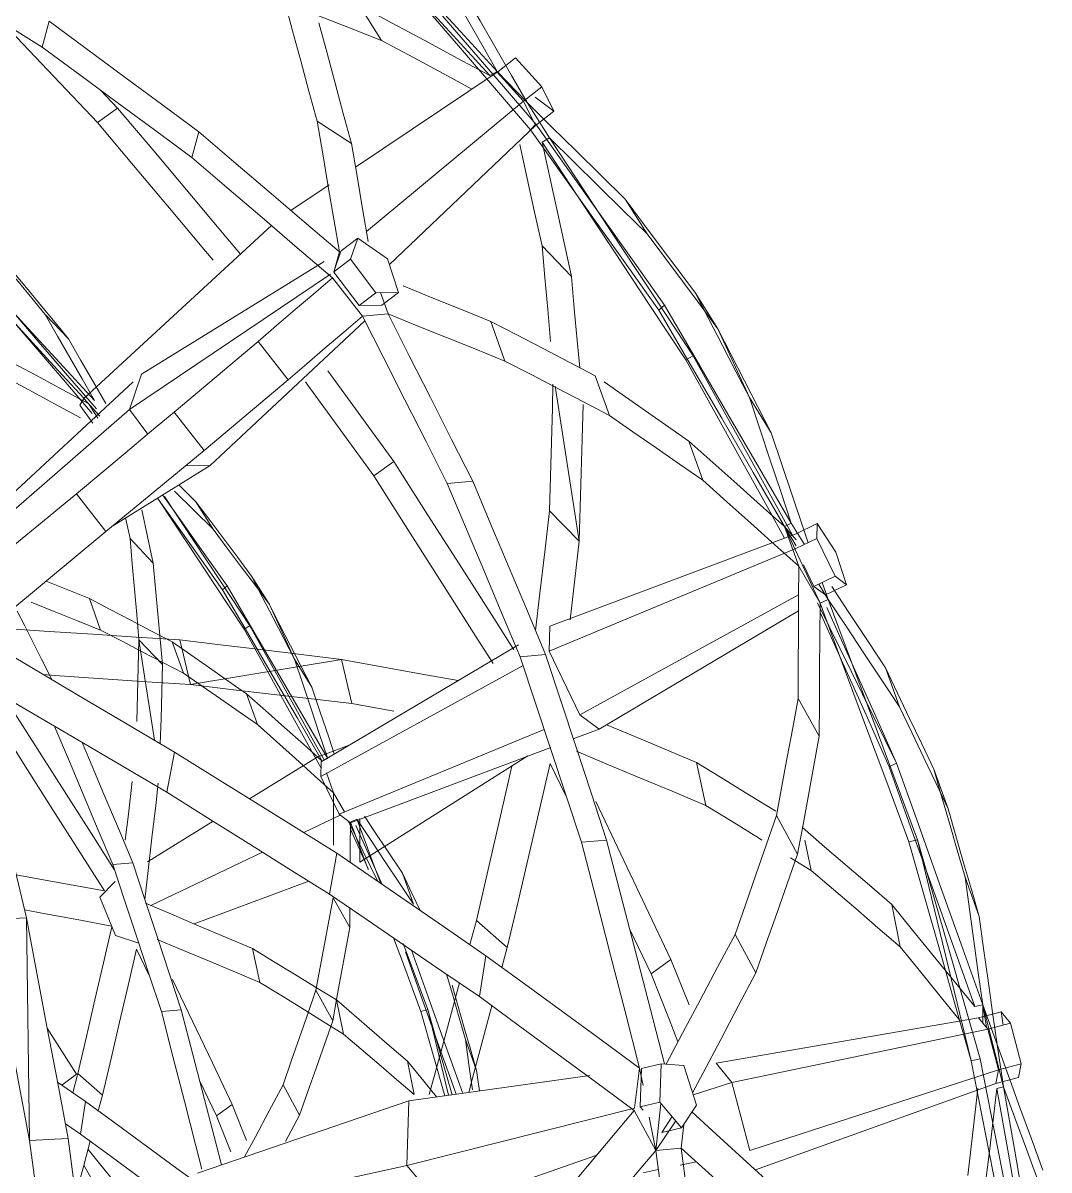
# Model space of a CAD drawing. Header units: inches. Extents: x -1427 to 2274, y -2183 to 260.
# Drawn here: x 799.067 to 802.468, y -429.241 to -425.439 of the extents above; entities that cross this region are included whole.
import ezdxf

# ---------------------------------------------------------------- set-up
doc = ezdxf.new("R2010")
doc.units = ezdxf.units.IN
doc.header["$MEASUREMENT"] = 0
doc.layers.add('G-IMPT', color=8, linetype='Continuous', lineweight=9)

# ---------------------------------------------------------------- blocks, each defined once
blk = doc.blocks.new('Family - ___-2596914-_A1004 - Light Fixture Schedule')
at = {"layer": 'G-IMPT'}
for p, q in [((-8.2978, -425.3808), (-8.225, -425.4962)), ((-9.3489, -425.5189), (-9.3258, -425.4331)), ((-7.7804, -425.5539), (-7.8397, -425.6008)), ((-7.6934, -425.65), (-7.7804, -425.5539)), ((-7.8413, -425.602), (-8.311, -425.9165)), ((-7.8654, -425.613), (-7.841, -425.5992)), ((-7.7543, -425.6981), (-7.8413, -425.602)), ((-7.841, -425.5992), (-7.7424, -425.7027)), ((-9.1547, -425.6622), (-9.0992, -425.7206)), ((-7.7543, -425.6981), (-7.6934, -425.65)), ((-7.6533, -425.7305), (-7.7155, -425.6842)), ((-7.6533, -425.7305), (-7.6934, -425.65)), ((-9.0992, -425.7206), (-9.1658, -425.7681)), ((-8.2746, -426.1294), (-7.7543, -425.6981)), ((-7.7543, -425.6981), (-7.7142, -425.7786)), ((-7.7424, -425.7027), (-7.6683, -425.8199)), ((-7.7104, -425.7757), (-7.6533, -425.7305)), ((-8.4381, -425.7645), (-8.3243, -425.8383)), ((-8.1984, -426.2395), (-7.7142, -425.7786)), ((-7.731, -425.7926), (-7.7136, -425.7736)), ((-8.8535, -425.8846), (-8.8305, -425.799)), ((-7.6683, -425.8199), (-7.6929, -425.8336)), ((-8.3979, -425.9747), (-8.5252, -426.0599)), ((-7.4177, -426.0223), (-7.3447, -426.1377)), ((-9.211, -426.6838), (-8.5898, -426.1102)), ((-8.3031, -426.152), (-8.3586, -426.1944)), ((-8.3271, -426.2217), (-8.3031, -426.152)), ((-8.2049, -426.22), (-8.3031, -426.152)), ((-7.5956, -426.2788), (-7.6926, -426.177)), ((-8.3826, -426.264), (-8.359, -426.1954)), ((-8.3823, -426.264), (-8.3644, -426.1973)), ((-8.4148, -426.2291), (-9.0199, -426.6027)), ((-8.3826, -426.264), (-8.3271, -426.2217)), ((-8.2437, -426.3327), (-8.3271, -426.2217)), ((-8.1682, -426.3316), (-8.2049, -426.22)), ((-9.0603, -426.72), (-8.3935, -426.2713)), ((-8.3875, -426.2832), (-8.2877, -426.4105)), ((-8.3824, -426.2643), (-8.2992, -426.375)), ((-8.2992, -426.375), (-8.2437, -426.3327)), ((-8.2437, -426.3327), (-8.1682, -426.3316)), ((-8.2031, -426.4032), (-8.2285, -426.3324)), ((-8.2237, -426.374), (-8.1682, -426.3316)), ((-7.1846, -426.3343), (-7.1106, -426.4519)), ((-9.3389, -426.4051), (-9.262, -426.4859)), ((-8.2992, -426.375), (-8.2237, -426.374)), ((-8.2877, -426.4105), (-8.2031, -426.4032)), ((-7.2868, -426.374), (-7.3058, -426.3904)), ((-8.2797, -426.4263), (-8.7927, -426.9051)), ((-7.8157, -426.5591), (-7.8628, -426.4276)), ((-7.0058, -426.6805), (-7.1106, -426.4519)), ((-8.6338, -426.4941), (-8.5343, -426.6211)), ((-7.1919, -426.5415), (-7.216, -426.5551)), ((-9.6078, -427.1472), (-9.0478, -426.6285)), ((-9.0199, -426.6027), (-9.0603, -426.72)), ((-7.5163, -426.6083), (-7.469, -426.7399)), ((-7.6489, -426.6429), (-7.5699, -427.1563)), ((-9.2246, -426.7049), (-9.211, -426.6838)), ((-9.2246, -426.7049), (-9.1815, -426.7649)), ((-9.211, -426.6838), (-9.1585, -426.7418)), ((-9.1931, -426.7036), (-9.1649, -426.7483)), ((-7.0058, -426.6805), (-6.933, -426.7972)), ((-9.6318, -427.2168), (-9.0603, -426.72)), ((-8.9992, -426.8014), (-9.0603, -426.72)), ((-8.8126, -426.8557), (-8.9123, -426.7285)), ((-7.2061, -426.8251), (-7.1598, -426.9541)), ((-8.1836, -426.8925), (-8.2502, -426.94)), ((-9.1133, -427.1039), (-8.7927, -426.9051)), ((-8.8738, -426.9062), (-8.7927, -426.9051)), ((-8.8966, -426.9695), (-8.8399, -427.0253)), ((-8.0068, -426.965), (-7.9224, -426.9578)), ((-9.1382, -427.1244), (-9.2359, -426.9998)), ((-8.8399, -427.0253), (-8.7821, -427.1168)), ((-9.0579, -427.1479), (-9.0732, -427.079)), ((-7.6678, -427.0556), (-7.5699, -427.1563)), ((-6.8669, -427.096), (-6.8893, -427.1073)), ((-6.8893, -427.1073), (-6.8502, -427.1515)), ((-6.8893, -427.1073), (-6.8507, -427.1718)), ((-6.8893, -427.1073), (-6.8421, -427.2391)), ((-6.7713, -427.3622), (-6.8893, -427.1073)), ((-6.8669, -427.096), (-6.823, -427.1671)), ((-6.8507, -427.1317), (-6.7807, -427.0981)), ((-6.782, -427.1474), (-6.7807, -427.0981)), ((-6.7807, -427.0981), (-6.7197, -427.1928)), ((-8.981, -427.2286), (-9.0579, -427.1479)), ((-7.6672, -427.4382), (-6.8507, -427.1317)), ((-6.8519, -427.181), (-6.782, -427.1474)), ((-6.782, -427.1474), (-6.7217, -427.2725)), ((-7.6692, -427.5212), (-6.8519, -427.181)), ((-6.6833, -427.3005), (-6.7197, -427.1928)), ((-6.8421, -427.2391), (-6.7713, -427.3622)), ((-6.8263, -427.2342), (-6.7917, -427.3061)), ((-8.6551, -427.2726), (-8.5964, -427.3658)), ((-6.7917, -427.3061), (-6.7217, -427.2725)), ((-6.7217, -427.2725), (-6.6833, -427.3005)), ((-8.7362, -427.3041), (-8.7512, -427.3171)), ((-6.7917, -427.3061), (-6.7532, -427.3341)), ((-6.7752, -427.2982), (-6.7447, -427.3491)), ((-6.7447, -427.3491), (-6.7648, -427.2932)), ((-6.6833, -427.3005), (-6.7532, -427.3341)), ((-9.1555, -427.4508), (-9.1929, -427.3466)), ((-6.8425, -427.334), (-7.5678, -427.7318)), ((-6.7713, -427.3622), (-6.7447, -427.3491)), ((-8.5134, -427.5471), (-8.5964, -427.3658)), ((-6.8427, -427.3872), (-7.5031, -427.779)), ((-6.518, -427.8921), (-6.7795, -427.3607)), ((-8.6609, -427.4369), (-8.68, -427.4477)), ((-7.6692, -427.5212), (-7.6672, -427.4382)), ((-9.0285, -427.4833), (-8.9772, -427.8162)), ((-8.9502, -427.5651), (-9.0285, -427.4833)), ((-8.9181, -427.4898), (-8.8807, -427.5942)), ((-8.8928, -427.4834), (-8.8573, -427.6318)), ((-8.4245, -427.8871), (-7.7703, -427.4993)), ((-8.5134, -427.5471), (-8.4557, -427.6397)), ((-7.7654, -427.5392), (-7.681, -427.532)), ((-7.6692, -427.5212), (-7.5678, -427.7318)), ((-8.3573, -427.5481), (-8.8573, -427.6318)), ((-8.4258, -427.9364), (-7.7557, -427.5686)), ((-8.3573, -427.5481), (-8.3228, -427.6942)), ((-6.5079, -427.7057), (-6.5547, -427.5755)), ((-8.6721, -427.6618), (-8.6355, -427.7641)), ((-8.1842, -427.7198), (-8.3228, -427.6942)), ((-6.8439, -427.6782), (-6.7744, -427.8026)), ((-7.5678, -427.7318), (-7.5031, -427.779)), ((-8.3655, -428.0615), (-7.6855, -427.7804)), ((-7.5891, -427.8114), (-7.5031, -427.779)), ((-8.3321, -427.8323), (-8.4376, -427.8723)), ((-8.3271, -428.0895), (-7.6639, -427.8396)), ((-8.9365, -427.9882), (-8.9109, -427.8555)), ((-8.662, -428.0103), (-8.4376, -427.8723)), ((-8.4245, -427.8871), (-8.4258, -427.9364)), ((-8.4032, -427.8765), (-8.421, -427.8855)), ((-8.2963, -428.22), (-7.7399, -427.8682)), ((-8.4071, -427.9241), (-8.3836, -427.99)), ((-7.614, -428.0004), (-7.6653, -427.8933)), ((-7.1806, -427.8903), (-7.1501, -428.0318)), ((-6.518, -427.8921), (-6.5421, -427.904)), ((-6.347, -428.0434), (-6.3944, -427.9114)), ((-8.3655, -428.0615), (-8.4258, -427.9364)), ((-8.3836, -427.99), (-8.3469, -428.0538)), ((-8.4824, -428.1219), (-8.3616, -428.0643)), ((-8.3271, -428.0895), (-8.3655, -428.0615)), ((-8.3274, -428.0876), (-8.3064, -428.0772)), ((-8.2963, -428.22), (-8.2965, -428.0751)), ((-6.916, -428.0651), (-6.8457, -428.1933)), ((-9.0006, -428.2186), (-8.7829, -428.0846)), ((-8.2368, -428.2838), (-8.3355, -428.0834)), ((-8.2679, -428.2449), (-8.3289, -428.1087)), ((-8.3274, -428.0876), (-8.2691, -428.2444)), ((-7.5616, -428.1542), (-7.4788, -428.1471)), ((-6.8216, -428.1471), (-6.8005, -428.2481)), ((-6.4769, -428.1533), (-6.4486, -428.146)), ((-6.2709, -428.8783), (-6.4486, -428.146)), ((-8.9897, -428.3637), (-8.6191, -428.1871)), ((-8.397, -428.3263), (-8.373, -428.19)), ((-9.1156, -428.2279), (-9.0487, -428.2222)), ((-6.8005, -428.2481), (-6.8698, -428.2053)), ((-8.1186, -428.3599), (-8.1557, -428.2567)), ((-9.1585, -428.3357), (-9.1069, -428.2839)), ((-8.8457, -428.4245), (-8.4659, -428.2831)), ((-6.2911, -428.2703), (-6.2443, -428.4005)), ((-9.1585, -428.3357), (-9.1066, -428.4633)), ((-8.3851, -428.3381), (-8.3299, -428.4367)), ((-8.3299, -428.4367), (-8.3294, -428.3725)), ((-6.5338, -428.3607), (-6.5058, -428.5004)), ((-9.5287, -428.4111), (-9.4015, -428.4049)), ((-9.3917, -429.143), (-9.4015, -428.4049)), ((-7.9322, -428.4936), (-7.9104, -428.413)), ((-7.8079, -428.5031), (-7.9104, -428.413)), ((-7.3316, -428.5903), (-7.4022, -428.4428)), ((-7.0529, -428.4598), (-6.9842, -428.5873)), ((-9.1066, -428.4633), (-9.0293, -428.4885)), ((-8.9955, -428.5936), (-9.0362, -428.5086)), ((-8.652, -428.5063), (-8.6278, -428.6185)), ((-7.9, -428.6659), (-7.8785, -428.5306)), ((-7.8079, -428.5031), (-7.8255, -428.5693)), ((-7.2657, -428.543), (-7.3316, -428.5903)), ((-7.2657, -428.543), (-7.2056, -428.6934)), ((-8.4422, -428.6449), (-8.3864, -428.7465)), ((-8.3742, -428.6766), (-8.3506, -428.79)), ((-8.954, -428.7155), (-8.8884, -428.7099)), ((-8.0941, -428.7148), (-8.0716, -428.709)), ((-8.0027, -428.9929), (-8.0716, -428.709)), ((-6.2325, -428.6925), (-6.2589, -428.6989)), ((-6.246, -428.736), (-6.1708, -428.7161)), ((-6.2325, -428.6925), (-6.2325, -428.7512)), ((-6.2325, -428.6925), (-6.2198, -428.7668)), ((-6.2325, -428.6925), (-6.1851, -428.8244)), ((-6.1632, -428.9651), (-6.2325, -428.6925)), ((-6.1401, -428.7538), (-6.1708, -428.7161)), ((-6.1708, -428.7161), (-6.1643, -428.7602)), ((-7.1157, -428.8866), (-6.246, -428.736)), ((-6.246, -428.736), (-6.2154, -428.7738)), ((-6.2154, -428.7738), (-6.1401, -428.7538)), ((-6.1401, -428.7538), (-6.1048, -428.8881)), ((-9.3323, -428.7703), (-9.2357, -428.9227)), ((-7.064, -428.9501), (-6.2154, -428.7738)), ((-6.2154, -428.7738), (-6.18, -428.908)), ((-7.9468, -428.8076), (-7.9097, -428.9108)), ((-6.1851, -428.8244), (-6.1632, -428.9651)), ((-6.2709, -428.8783), (-6.2414, -428.8718)), ((-8.1391, -428.8792), (-8.117, -428.99)), ((-7.9097, -428.9108), (-7.9002, -428.9786)), ((-7.3695, -428.9025), (-7.3866, -429.036)), ((-7.3695, -428.9025), (-7.358, -428.9609)), ((-7.3677, -429.0313), (-7.3635, -428.9037)), ((-7.2982, -428.8882), (-7.3635, -428.9037)), ((-7.3024, -429.0159), (-7.2982, -428.8882)), ((-7.2233, -428.8939), (-7.2982, -428.8882)), ((-7.1813, -429.0251), (-7.2233, -428.8939)), ((-7.064, -428.9501), (-7.1157, -428.8866)), ((-6.18, -428.908), (-7.0046, -429.1761)), ((-6.18, -428.908), (-6.1889, -428.9533)), ((-6.18, -428.908), (-6.1048, -428.8881)), ((-6.1048, -428.8881), (-6.1137, -428.9334)), ((-9.2052, -429.0139), (-9.2984, -428.9497)), ((-9.2357, -428.9227), (-9.2843, -428.9594)), ((-9.2478, -428.9846), (-9.2306, -428.9207)), ((-9.1493, -428.9921), (-9.2306, -428.9207)), ((-8.7717, -429.0612), (-8.8277, -428.9443)), ((-7.5341, -428.9275), (-8.1337, -429.0112)), ((-7.1921, -428.9913), (-7.064, -428.9501)), ((-7.064, -428.9501), (-7.0046, -429.1761)), ((-6.1889, -428.9533), (-6.9857, -429.2401)), ((-6.1137, -428.9334), (-6.1889, -428.9533)), ((-9.1493, -428.9921), (-9.1633, -429.0446)), ((-8.5507, -428.9578), (-8.4962, -429.0589)), ((-6.1632, -428.9651), (-6.1852, -428.9702)), ((-9.2223, -429.1212), (-9.2052, -429.0139)), ((-8.8341, -429.2506), (-8.1337, -429.0112)), ((-8.7194, -429.0237), (-8.7717, -429.0612)), ((-8.7194, -429.0237), (-8.6718, -429.143)), ((-8.1337, -429.0112), (-8.1408, -429.226)), ((-7.3677, -429.0313), (-7.3024, -429.0159)), ((-7.2987, -429.0202), (-7.3159, -429.1755)), ((-7.2301, -429.1004), (-7.3024, -429.0159)), ((-7.2301, -429.1004), (-7.1813, -429.0251)), ((-8.7243, -429.1807), (-8.7717, -429.0612)), ((-8.5424, -429.1463), (-8.4962, -429.0589)), ((-8.1408, -429.226), (-7.3866, -429.036)), ((-7.3875, -429.043), (-7.3159, -429.1755)), ((-7.3677, -429.0313), (-7.358, -429.0427)), ((-7.3375, -429.0656), (-7.3159, -429.1755)), ((-7.2955, -429.1158), (-7.2616, -429.0636)), ((-9.2724, -429.087), (-9.2223, -429.1212)), ((-7.3159, -429.1755), (-7.2498, -429.0774)), ((-7.2955, -429.1158), (-7.2301, -429.1004)), ((-7.2232, -429.0897), (-7.2313, -429.1682)), ((-9.3917, -429.143), (-9.2632, -429.1358)), ((-8.9075, -429.5295), (-9.1972, -429.1722)), ((-7.3159, -429.1755), (-7.2313, -429.1682)), ((-8.0192, -429.3684), (-7.5117, -429.1913)), ((-7.2352, -429.224), (-7.1821, -429.213)), ((-8.8383, -429.3782), (-8.1408, -429.226)), ((-8.0192, -429.3684), (-8.1408, -429.226)), ((-7.358, -429.2494), (-7.3075, -429.239))]:
    blk.add_line(p, q, dxfattribs=at)
at = {"layer": 'G-IMPT', "flags": 128}
for points in [[(-7.8654, -425.613), (-8.0118, -425.4539), (-8.1581, -425.2948), (-8.3045, -425.1358), (-8.4508, -424.9767)], [(-8.4267, -424.9632), (-8.2803, -425.1222), (-8.1338, -425.2812), (-7.9874, -425.4402), (-7.841, -425.5992)], [(-9.8935, -425.1787), (-9.7574, -425.2637), (-9.6212, -425.3488), (-9.485, -425.4338), (-9.3489, -425.5189)], [(-7.7136, -425.7736), (-7.8336, -425.634), (-7.9536, -425.4944), (-8.0737, -425.3549), (-8.1937, -425.2153)], [(-8.2091, -425.2363), (-8.0896, -425.3754), (-7.97, -425.5144), (-7.8505, -425.6535), (-7.731, -425.7926)], [(-7.841, -425.5992), (-7.8925, -425.5095), (-7.944, -425.4197), (-7.9955, -425.3299), (-8.0471, -425.2401)], [(-7.95, -425.342), (-7.8981, -425.4321), (-7.8462, -425.5223), (-7.7943, -425.6125), (-7.7424, -425.7027)], [(-8.5462, -425.3643), (-8.5192, -425.4643), (-8.4921, -425.5644), (-8.4651, -425.6644), (-8.4381, -425.7645)], [(-8.225, -425.4962), (-8.3304, -425.4552), (-8.4358, -425.4141)], [(-8.2978, -425.3808), (-8.1897, -425.4388), (-8.0816, -425.4969), (-7.9735, -425.555), (-7.8654, -425.613)], [(-8.8305, -425.799), (-8.9543, -425.7075), (-9.0782, -425.616), (-9.202, -425.5246), (-9.3258, -425.4331)], [(-8.3243, -425.8383), (-8.3513, -425.7383), (-8.3783, -425.6382), (-8.4053, -425.5382), (-8.4323, -425.4382)], [(-9.1658, -425.7681), (-9.3103, -425.6165), (-9.4547, -425.4648)], [(-9.3489, -425.5189), (-9.225, -425.6103), (-9.1012, -425.7018), (-8.9773, -425.7932), (-8.8535, -425.8846)], [(-7.925, -425.6581), (-8.0082, -425.6132), (-8.1166, -425.5547), (-8.225, -425.4962)], [(-9.0992, -425.7206), (-8.9796, -425.8629), (-8.8599, -426.0052), (-8.7402, -426.1475), (-8.6921, -426.2046)], [(-7.7424, -425.7027), (-7.6612, -425.7826), (-7.5801, -425.8625), (-7.4989, -425.9424), (-7.4177, -426.0223)], [(-8.7829, -426.2248), (-8.8075, -426.1954), (-8.9269, -426.053), (-9.0464, -425.9106), (-9.1658, -425.7681)], [(-8.4381, -425.7645), (-8.4196, -425.8727), (-8.4012, -425.9809), (-8.3828, -426.0891), (-8.3644, -426.1973)], [(-7.731, -425.7926), (-7.6247, -425.942), (-7.5184, -426.0915), (-7.4121, -426.241), (-7.3058, -426.3904)], [(-7.2868, -426.374), (-7.3935, -426.2239), (-7.5002, -426.0738), (-7.6069, -425.9237), (-7.7136, -425.7736)], [(-8.3644, -426.1973), (-8.4809, -426.0977), (-8.5975, -425.9982), (-8.714, -425.8986), (-8.8305, -425.799)], [(-7.6929, -425.8336), (-7.6686, -425.9449), (-7.6442, -426.0562), (-7.6199, -426.1675), (-7.5956, -426.2788)], [(-7.216, -426.5551), (-7.3352, -426.3747), (-7.4544, -426.1943), (-7.5737, -426.014), (-7.6929, -425.8336)], [(-7.6683, -425.8199), (-7.5492, -426.0003), (-7.4301, -426.1807), (-7.311, -426.3611), (-7.1919, -426.5415)], [(-7.3447, -426.1377), (-7.4256, -426.0582), (-7.5065, -425.9788), (-7.5874, -425.8993), (-7.6683, -425.8199)], [(-8.2688, -426.1631), (-8.2873, -426.0548), (-8.3058, -425.9466), (-8.3243, -425.8383)], [(-7.6926, -426.177), (-7.7173, -426.0653), (-7.742, -425.9536), (-7.7667, -425.8419)], [(-8.8535, -425.8846), (-8.737, -425.9843), (-8.6205, -426.0839), (-8.504, -426.1836), (-8.3875, -426.2832)], [(-7.4177, -426.0223), (-7.3594, -426.1003), (-7.3012, -426.1783), (-7.2429, -426.2563), (-7.1846, -426.3343)], [(-7.1106, -426.4519), (-7.1691, -426.3733), (-7.2277, -426.2948), (-7.2862, -426.2162), (-7.3447, -426.1377)], [(-7.6648, -426.4943), (-7.6741, -426.3885), (-7.6834, -426.2828), (-7.6926, -426.177)], [(-9.2105, -426.6838), (-9.3109, -426.5746), (-9.427, -426.4485), (-9.543, -426.3224), (-9.659, -426.1963)], [(-9.6399, -426.1855), (-9.5238, -426.3116), (-9.4077, -426.4377), (-9.2916, -426.5638), (-9.1755, -426.6899)], [(-9.3389, -426.4051), (-9.3839, -426.3505), (-9.429, -426.296), (-9.474, -426.2414), (-9.519, -426.1869)], [(-9.4406, -426.2689), (-9.3959, -426.3231), (-9.3513, -426.3774), (-9.3066, -426.4316), (-9.262, -426.4859)], [(-8.3875, -426.2832), (-8.4491, -426.336), (-8.5107, -426.3887), (-8.5723, -426.4414), (-8.6338, -426.4941)], [(-7.5956, -426.2788), (-7.5859, -426.3849), (-7.5762, -426.491), (-7.5679, -426.5813)], [(-7.8628, -426.4276), (-7.9597, -426.3885), (-8.0566, -426.3495), (-8.1535, -426.3104)], [(-7.1846, -426.3343), (-7.1399, -426.4208), (-7.0952, -426.5074), (-7.0505, -426.5939), (-7.0058, -426.6805)], [(-9.4674, -426.4021), (-9.3726, -426.5124), (-9.2779, -426.6226), (-9.1831, -426.7329)], [(-9.1697, -426.7174), (-9.2649, -426.6067), (-9.36, -426.4961), (-9.4552, -426.3854)], [(-9.1755, -426.6899), (-9.2164, -426.6187), (-9.2572, -426.5475), (-9.2981, -426.4763), (-9.3389, -426.4051)], [(-8.2031, -426.4032), (-8.1063, -426.4422), (-8.0094, -426.4811), (-7.9125, -426.5201), (-7.8157, -426.5591)], [(-7.9224, -426.9578), (-7.9926, -426.8191), (-8.0628, -426.6805), (-8.133, -426.5418), (-8.2031, -426.4032)], [(-7.3058, -426.3904), (-7.2017, -426.5697), (-7.0975, -426.7489), (-6.9934, -426.9281), (-6.8893, -427.1073)], [(-6.8669, -427.096), (-6.9719, -426.9155), (-7.0768, -426.735), (-7.1818, -426.5545), (-7.2868, -426.374)], [(-8.5343, -426.6211), (-8.4726, -426.5685), (-8.411, -426.5158), (-8.3493, -426.4632), (-8.2877, -426.4105)], [(-8.2877, -426.4105), (-8.2175, -426.5492), (-8.1472, -426.6878), (-8.077, -426.8264), (-8.0068, -426.965)], [(-7.5163, -426.6083), (-7.6029, -426.5631), (-7.6895, -426.5179), (-7.7762, -426.4728), (-7.8628, -426.4276)], [(-6.933, -426.7972), (-6.9774, -426.7109), (-7.0218, -426.6246), (-7.0662, -426.5382), (-7.1106, -426.4519)], [(-9.5377, -426.5167), (-9.452, -426.5627), (-9.3663, -426.6087), (-9.2806, -426.6547), (-9.1964, -426.7)], [(-9.262, -426.4859), (-9.2208, -426.5574), (-9.1797, -426.6289), (-9.1385, -426.7004)], [(-8.6338, -426.4941), (-8.7034, -426.5527), (-8.7731, -426.6113), (-8.8427, -426.6699), (-8.9123, -426.7285)], [(-6.8894, -427.1462), (-6.9416, -427.0517), (-7.0331, -426.8861), (-7.1245, -426.7206), (-7.216, -426.5551)], [(-7.1919, -426.5415), (-7.1003, -426.7071), (-7.0088, -426.8727), (-6.9173, -427.0382), (-6.863, -427.1363)], [(-8.4021, -426.5911), (-8.2928, -426.7418), (-8.1836, -426.8925)], [(-7.8157, -426.5591), (-7.729, -426.6043), (-7.6424, -426.6495), (-7.5557, -426.6947), (-7.469, -426.7399)], [(-9.2222, -426.7473), (-9.3081, -426.7009), (-9.394, -426.6545), (-9.48, -426.6082)], [(-8.8126, -426.8557), (-8.743, -426.797), (-8.6735, -426.7384), (-8.6039, -426.6798), (-8.5343, -426.6211)], [(-8.2502, -426.94), (-8.3597, -426.7895), (-8.4691, -426.6389), (-8.4767, -426.6285)], [(-7.2061, -426.8251), (-7.2836, -426.7709), (-7.3612, -426.7167), (-7.4387, -426.6625), (-7.4872, -426.6285)], [(-7.6678, -427.0556), (-7.6647, -426.9417), (-7.6617, -426.8278), (-7.6586, -426.7139), (-7.6565, -426.6353)], [(-7.5567, -426.7032), (-7.56, -426.8165), (-7.5633, -426.9298), (-7.5666, -427.0431), (-7.5699, -427.1563)], [(-7.0058, -426.6805), (-6.9711, -426.7844), (-6.9364, -426.8882), (-6.9016, -426.9921), (-6.8669, -427.096)], [(-8.9123, -426.7285), (-8.9932, -426.7963), (-9.0741, -426.8642), (-9.155, -426.932), (-9.2359, -426.9998)], [(-7.469, -426.7399), (-7.3917, -426.7935), (-7.3144, -426.847), (-7.2371, -426.9006), (-7.1598, -426.9541)], [(-6.8109, -427.1613), (-6.8273, -427.1123), (-6.8625, -427.0073), (-6.8978, -426.9022), (-6.933, -426.7972)], [(-9.1382, -427.1244), (-9.0568, -427.0572), (-8.9754, -426.99), (-8.894, -426.9229), (-8.8126, -426.8557)], [(-6.8893, -427.1073), (-6.9685, -427.0368), (-7.0477, -426.9662), (-7.1269, -426.8957), (-7.2061, -426.8251)], [(-8.1836, -426.8925), (-8.0707, -427.0697), (-7.9578, -427.2469), (-7.8449, -427.4241), (-7.7862, -427.5163)], [(-7.8552, -427.5617), (-7.9121, -427.4722), (-8.0248, -427.2948), (-8.1375, -427.1174), (-8.2502, -426.94)], [(-8.0068, -426.965), (-7.9464, -427.1085), (-7.8861, -427.2521), (-7.8257, -427.3957), (-7.7654, -427.5392)], [(-7.681, -427.532), (-7.7413, -427.3884), (-7.8017, -427.2449), (-7.8621, -427.1013), (-7.9224, -426.9578)], [(-7.1598, -426.9541), (-7.0804, -427.0254), (-7.0009, -427.0966), (-6.9215, -427.1679), (-6.8421, -427.2391)], [(-9.2359, -426.9998), (-9.3412, -427.0862), (-9.4466, -427.1726), (-9.552, -427.259), (-9.6344, -427.3265)], [(-8.9673, -427.0133), (-8.9198, -427.0801), (-8.8355, -427.1986), (-8.7512, -427.3171)], [(-8.7362, -427.3041), (-8.8208, -427.1851), (-8.9053, -427.0661), (-8.9503, -427.0028)], [(-8.9442, -427.0078), (-8.8498, -427.1508), (-8.7553, -427.2939), (-8.6609, -427.4369)], [(-8.7821, -427.1168), (-8.8462, -427.0538), (-8.9104, -426.9908)], [(-9.0195, -427.0521), (-9.0003, -427.1404), (-8.981, -427.2286)], [(-8.68, -427.4477), (-8.7745, -427.3047), (-8.8691, -427.1617), (-8.9636, -427.0186)], [(-8.8399, -427.0253), (-8.7937, -427.0871), (-8.7475, -427.1489), (-8.7013, -427.2108), (-8.6551, -427.2726)], [(-7.7145, -427.4523), (-7.6999, -427.3285), (-7.6838, -427.192), (-7.6678, -427.0556)], [(-9.5576, -427.4726), (-9.4528, -427.3856), (-9.3479, -427.2985), (-9.2431, -427.2115), (-9.1382, -427.1244)], [(-8.5964, -427.3658), (-8.6428, -427.3036), (-8.6893, -427.2413), (-8.7357, -427.179), (-8.7821, -427.1168)], [(-9.0285, -427.4833), (-9.0358, -427.3995), (-9.0432, -427.3156), (-9.0506, -427.2318), (-9.0579, -427.1479)], [(-7.5699, -427.1563), (-7.5855, -427.2921), (-7.5999, -427.417)], [(-8.981, -427.2286), (-8.9733, -427.3128), (-8.9656, -427.3969), (-8.9579, -427.481), (-8.9502, -427.5651)], [(-6.8421, -427.2391), (-6.8425, -427.3489), (-6.843, -427.4586), (-6.8435, -427.5684), (-6.8439, -427.6782)], [(-8.6551, -427.2726), (-8.6197, -427.3412), (-8.5843, -427.4099), (-8.5488, -427.4785), (-8.5134, -427.5471)], [(-9.1929, -427.3466), (-9.2697, -427.3156), (-9.3362, -427.2888)], [(-8.7512, -427.3171), (-8.6687, -427.4592), (-8.5861, -427.6013), (-8.5036, -427.7434), (-8.421, -427.8855)], [(-8.4041, -427.875), (-8.4865, -427.7334), (-8.5697, -427.5903), (-8.6529, -427.4472), (-8.7362, -427.3041)], [(-6.5547, -427.5755), (-6.614, -427.486), (-6.6734, -427.3964), (-6.7327, -427.3069)], [(-8.9181, -427.4898), (-8.9868, -427.454), (-9.0555, -427.4182), (-9.1242, -427.3824), (-9.1929, -427.3466)], [(-6.7447, -427.3491), (-6.6855, -427.4383), (-6.6263, -427.5274), (-6.5671, -427.6166), (-6.5079, -427.7057)], [(-6.4486, -428.146), (-6.5226, -427.9468), (-6.5967, -427.7476), (-6.6707, -427.5483), (-6.7447, -427.3491)], [(-9.3169, -427.6151), (-9.3514, -427.5471), (-9.407, -427.4372), (-9.432, -427.3879)], [(-9.3859, -427.3581), (-9.3091, -427.389), (-9.2323, -427.4199), (-9.1555, -427.4508)], [(-8.4557, -427.6397), (-8.4909, -427.5712), (-8.526, -427.5027), (-8.5612, -427.4343), (-8.5964, -427.3658)], [(-6.7744, -427.8026), (-6.7736, -427.6925), (-6.7728, -427.5824), (-6.772, -427.4723), (-6.7713, -427.3622)], [(-6.5421, -427.904), (-6.6191, -427.7323), (-6.6961, -427.5606), (-6.7715, -427.3926)], [(-6.7713, -427.3622), (-6.6977, -427.56), (-6.6241, -427.7578), (-6.5505, -427.9555), (-6.4769, -428.1533)], [(-6.7488, -427.3759), (-6.6719, -427.5479), (-6.5949, -427.72), (-6.518, -427.8921)], [(-9.4709, -427.4462), (-9.3263, -427.4555), (-9.1818, -427.4648), (-9.0373, -427.4741), (-8.8928, -427.4834)], [(-9.1555, -427.4508), (-9.0868, -427.4867), (-9.0181, -427.5225), (-8.9494, -427.5584), (-8.8807, -427.5942)], [(-8.4251, -427.9091), (-8.4625, -427.8414), (-8.535, -427.7101), (-8.6075, -427.5789), (-8.68, -427.4477)], [(-8.6609, -427.4369), (-8.5883, -427.5682), (-8.5157, -427.6995), (-8.4432, -427.8307), (-8.4151, -427.8815)], [(-8.9109, -427.8555), (-9.0726, -427.7598), (-9.2342, -427.6641), (-9.3959, -427.5684), (-9.5576, -427.4726)], [(-9.0358, -427.7542), (-9.0334, -427.6639), (-9.0309, -427.5736), (-9.0285, -427.4833)], [(-8.6721, -427.6618), (-8.7336, -427.6188), (-8.7951, -427.5758), (-8.8566, -427.5328), (-8.9181, -427.4898)], [(-8.8928, -427.4834), (-8.7589, -427.4996), (-8.625, -427.5158), (-8.4912, -427.5319), (-8.3573, -427.5481)], [(-8.5134, -427.5471), (-8.4859, -427.6294), (-8.4583, -427.7118), (-8.4308, -427.7942), (-8.4038, -427.8748)], [(-7.7654, -427.5392), (-7.7144, -427.6929), (-7.6635, -427.8467), (-7.6125, -428.0004), (-7.5616, -428.1542)], [(-7.4789, -428.1471), (-7.5294, -427.9933), (-7.5799, -427.8395), (-7.6304, -427.6858), (-7.681, -427.532)], [(-8.9502, -427.5651), (-8.9528, -427.6549), (-8.9554, -427.7447), (-8.9578, -427.8278)], [(-8.3573, -427.5481), (-8.2178, -427.5735), (-8.0784, -427.5988), (-7.9711, -427.6183)], [(-6.3944, -427.9114), (-6.4345, -427.8275), (-6.4746, -427.7435), (-6.5146, -427.6595), (-6.5547, -427.5755)], [(-9.5887, -427.6046), (-9.4256, -427.7005), (-9.2626, -427.7964), (-9.0996, -427.8923), (-8.9365, -427.9882)], [(-9.4015, -428.4049), (-9.4483, -428.2048), (-9.4951, -428.0047), (-9.5419, -427.8047), (-9.5887, -427.6046)], [(-8.8573, -427.6318), (-9.002, -427.6219), (-9.1466, -427.612), (-9.2913, -427.6022), (-9.345, -427.5985)], [(-8.8807, -427.5942), (-8.8194, -427.6367), (-8.7581, -427.6791), (-8.6968, -427.7216), (-8.6355, -427.7641)], [(-8.3228, -427.6942), (-8.4564, -427.6786), (-8.5901, -427.663), (-8.7237, -427.6474), (-8.8573, -427.6318)], [(-8.3813, -427.8614), (-8.3998, -427.8062), (-8.4277, -427.7229), (-8.4557, -427.6397)], [(-8.421, -427.8855), (-8.4838, -427.8296), (-8.5466, -427.7736), (-8.6094, -427.7177), (-8.6721, -427.6618)], [(-6.8439, -427.6782), (-6.862, -427.7749), (-6.88, -427.8716), (-6.898, -427.9684), (-6.916, -428.0651)], [(-9.4472, -427.7152), (-9.3577, -427.8557), (-9.2682, -427.9962), (-9.1787, -428.1367), (-9.1103, -428.244)], [(-6.5079, -427.7057), (-6.4677, -427.7902), (-6.4274, -427.8746), (-6.3872, -427.959), (-6.347, -428.0434)], [(-9.1426, -428.3154), (-9.2319, -428.1748), (-9.3213, -428.0341), (-9.4106, -427.8935), (-9.5, -427.7529)], [(-9.307, -427.7727), (-9.2591, -427.8865), (-9.2113, -428.0003), (-9.1635, -428.1141), (-9.1156, -428.2279)], [(-8.6355, -427.7641), (-8.5725, -427.8205), (-8.5095, -427.877), (-8.4465, -427.9335), (-8.3836, -427.99)], [(-7.4787, -427.7645), (-7.4065, -427.795), (-7.2935, -427.8426), (-7.1806, -427.8903)], [(-6.8457, -428.1933), (-6.8279, -428.0956), (-6.81, -427.9979), (-6.7922, -427.9003), (-6.7744, -427.8026)], [(-9.0487, -428.2222), (-9.0965, -428.1084), (-9.1444, -427.9945), (-9.1922, -427.8807), (-9.2163, -427.8236)], [(-8.373, -428.19), (-8.5074, -428.1064), (-8.6419, -428.0228), (-8.7764, -427.9392), (-8.9109, -427.8555)], [(-7.1501, -428.0318), (-7.2621, -427.9851), (-7.374, -427.9384), (-7.486, -427.8916), (-7.5791, -427.8527)], [(-7.9104, -428.413), (-7.8749, -428.2589), (-7.8394, -428.1049), (-7.8039, -427.9508), (-7.7925, -427.9015)], [(-7.6653, -427.8933), (-7.7009, -428.0457), (-7.7366, -428.1982), (-7.7722, -428.3506), (-7.8079, -428.5031)], [(-7.1806, -427.8903), (-7.093, -427.9441), (-7.0054, -427.9978), (-6.9179, -428.0515)], [(-6.2589, -428.6989), (-6.3297, -428.5002), (-6.4005, -428.3015), (-6.4713, -428.1027), (-6.5421, -427.904)], [(-6.518, -427.8921), (-6.4466, -428.0922), (-6.3752, -428.2923), (-6.3039, -428.4924), (-6.2325, -428.6925)], [(-6.2911, -428.2703), (-6.317, -428.1806), (-6.3428, -428.0909), (-6.3686, -428.0012), (-6.3944, -427.9114)], [(-9.0738, -428.1471), (-9.0637, -428.0608), (-9.051, -427.9526)], [(-8.9644, -427.9578), (-8.973, -428.032), (-8.9854, -428.1397), (-8.9978, -428.2474), (-9.0089, -428.3441)], [(-8.9365, -427.9882), (-8.8017, -428.0727), (-8.6668, -428.1572), (-8.5319, -428.2418), (-8.397, -428.3263)], [(-8.3836, -427.99), (-8.3839, -428.077), (-8.3843, -428.164)], [(-7.5149, -428.0194), (-7.4318, -428.1939), (-7.3487, -428.3685), (-7.2657, -428.543)], [(-6.9639, -428.1471), (-6.9753, -428.14), (-7.0627, -428.0859), (-7.1501, -428.0318)], [(-8.2272, -428.2904), (-8.2477, -428.2352), (-8.3056, -428.0794)], [(-8.3051, -428.0791), (-8.2595, -428.1479), (-8.2125, -428.2186), (-8.1656, -428.2893), (-8.1186, -428.3599)], [(-8.1557, -428.2567), (-8.2028, -428.1857), (-8.2498, -428.1147), (-8.2809, -428.0677)], [(-6.916, -428.0651), (-6.9502, -428.1638), (-6.9845, -428.2624), (-7.0187, -428.3611), (-7.0529, -428.4598)], [(-6.347, -428.0434), (-6.3213, -428.1327), (-6.2957, -428.222), (-6.27, -428.3113), (-6.2443, -428.4005)], [(-8.3284, -428.2207), (-8.3281, -428.1749), (-8.3274, -428.0876)], [(-8.3096, -428.0984), (-8.2486, -428.2348), (-8.2223, -428.2938)], [(-6.8297, -428.1057), (-6.7562, -428.1691), (-6.682, -428.233), (-6.6079, -428.2968), (-6.5338, -428.3607)], [(-7.5616, -428.1542), (-7.5136, -428.3412), (-7.4655, -428.5283), (-7.4175, -428.7154), (-7.3695, -428.9025)], [(-7.2866, -428.8891), (-7.3334, -428.7083), (-7.3819, -428.5212), (-7.4304, -428.3341), (-7.4788, -428.1471)], [(-6.4769, -428.1533), (-6.4254, -428.3346), (-6.3739, -428.5158), (-6.3224, -428.697), (-6.2709, -428.8783)], [(-6.2414, -428.8718), (-6.2932, -428.6903), (-6.345, -428.5089), (-6.3968, -428.3274), (-6.4486, -428.146)], [(-7.8785, -428.5306), (-8.0021, -428.4454), (-8.1257, -428.3603), (-8.2493, -428.2752), (-8.373, -428.19)], [(-6.9842, -428.5873), (-6.9496, -428.4888), (-6.9149, -428.3903), (-6.8803, -428.2918), (-6.8457, -428.1933)], [(-9.1156, -428.2279), (-9.0752, -428.3498), (-9.0348, -428.4717), (-8.9944, -428.5936), (-8.954, -428.7155)], [(-8.8884, -428.7099), (-8.9285, -428.5879), (-8.9685, -428.466), (-9.0086, -428.3441), (-9.0487, -428.2222)], [(-9.4349, -428.2623), (-9.3637, -428.2752), (-9.2532, -428.2953), (-9.1426, -428.3154)], [(-8.0968, -428.3802), (-8.124, -428.3233), (-8.1557, -428.2567)], [(-6.5058, -428.5004), (-6.5795, -428.4373), (-6.6532, -428.3742), (-6.7269, -428.3112), (-6.8005, -428.2481)], [(-6.2325, -428.6925), (-6.2471, -428.5869), (-6.2618, -428.4814), (-6.2765, -428.3759), (-6.2911, -428.2703)], [(-8.3851, -428.3381), (-8.3993, -428.4148), (-8.4136, -428.4915), (-8.4279, -428.5682), (-8.4422, -428.6449)], [(-8.397, -428.3263), (-8.2728, -428.4112), (-8.1485, -428.4961), (-8.0243, -428.581), (-7.9, -428.6659)], [(-9.1194, -428.4319), (-9.2279, -428.4118), (-9.3377, -428.3915), (-9.4077, -428.3785)], [(-9.0068, -428.3565), (-8.9206, -428.3929), (-8.831, -428.4307), (-8.7415, -428.4685), (-8.652, -428.5063)], [(-6.5338, -428.3607), (-6.465, -428.4453), (-6.3963, -428.5298), (-6.3276, -428.6144), (-6.2589, -428.6989)], [(-9.5287, -428.4111), (-9.4945, -428.5941), (-9.4602, -428.777), (-9.4259, -428.96), (-9.3917, -429.143)], [(-9.2632, -429.1358), (-9.2978, -428.9531), (-9.3323, -428.7703), (-9.3669, -428.5876), (-9.4015, -428.4049)], [(-6.2443, -428.4005), (-6.2295, -428.5065), (-6.2147, -428.6125), (-6.1999, -428.7184), (-6.1851, -428.8244)], [(-9.2306, -428.9207), (-9.2024, -428.7985), (-9.1743, -428.6764), (-9.1461, -428.5543), (-9.1185, -428.4342)], [(-8.3864, -428.7465), (-8.3723, -428.669), (-8.3582, -428.5916), (-8.344, -428.5142), (-8.3299, -428.4367)], [(-7.0529, -428.4598), (-7.1109, -428.5687), (-7.1689, -428.6776), (-7.227, -428.7864), (-7.2819, -428.8895)], [(-8.6278, -428.6185), (-8.7165, -428.5814), (-8.8053, -428.5444), (-8.8941, -428.5073), (-8.9679, -428.4765)], [(-8.1846, -428.4714), (-8.1524, -428.558), (-8.0941, -428.7148)], [(-8.0716, -428.709), (-8.1303, -428.5511), (-8.153, -428.49)], [(-9.0362, -428.5086), (-9.0645, -428.6295), (-9.0928, -428.7504), (-9.121, -428.8712), (-9.1493, -428.9921)], [(-8.652, -428.5063), (-8.5825, -428.5489), (-8.5131, -428.5915), (-8.4437, -428.634), (-8.3742, -428.6766)], [(-7.9775, -428.9894), (-8.0335, -428.8323), (-8.0896, -428.6747), (-8.1457, -428.5171)], [(-8.125, -428.5121), (-8.07, -428.6663), (-8.0135, -428.825), (-7.9569, -428.9836)], [(-7.3695, -428.9025), (-7.4967, -428.8095), (-7.624, -428.7165), (-7.7512, -428.6236), (-7.8785, -428.5306)], [(-6.3068, -428.7465), (-6.3692, -428.6694), (-6.4375, -428.5849), (-6.5058, -428.5004)], [(-8.917, -428.6086), (-8.8511, -428.747), (-8.7853, -428.8854), (-8.7194, -429.0237)], [(-7.9468, -428.8076), (-7.9673, -428.7364), (-7.9877, -428.6653), (-8.0082, -428.5942)], [(-7.2424, -428.8153), (-7.2719, -428.7409), (-7.3316, -428.5903)], [(-7.1941, -428.9852), (-7.1587, -428.9181), (-7.1005, -428.8079), (-7.0424, -428.6976), (-6.9842, -428.5873)], [(-8.3506, -428.79), (-8.4199, -428.7471), (-8.4892, -428.7042), (-8.5585, -428.6613), (-8.6278, -428.6185)], [(-8.4422, -428.6449), (-8.4693, -428.7231), (-8.4965, -428.8013), (-8.5236, -428.8795), (-8.5507, -428.9578)], [(-8.0663, -428.9907), (-8.0274, -428.8463), (-7.9884, -428.7019), (-7.9664, -428.6205)], [(-7.9911, -428.6276), (-7.9707, -428.6984), (-7.9504, -428.7692), (-7.93, -428.84), (-7.9097, -428.9108)], [(-8.3742, -428.6766), (-8.3155, -428.7273), (-8.2567, -428.7779), (-8.1979, -428.8286), (-8.1391, -428.8792)], [(-7.9, -428.6659), (-7.7719, -428.7602), (-7.6438, -428.8545), (-7.5156, -428.9488), (-7.3875, -429.043)], [(-8.954, -428.7155), (-8.9159, -428.8638), (-8.8779, -429.0121), (-8.8398, -429.1605), (-8.8199, -429.2379)], [(-8.7553, -429.2236), (-8.7731, -429.1548), (-8.8116, -429.0065), (-8.85, -428.8582), (-8.8884, -428.7099)], [(-8.0941, -428.7148), (-8.0532, -428.8585), (-8.0146, -428.9945)], [(-7.991, -428.9912), (-8.0306, -428.8529), (-8.0716, -428.709)], [(-7.8592, -428.6959), (-7.8846, -428.7916), (-7.923, -428.9358), (-7.9357, -428.9835)], [(-8.4962, -429.0589), (-8.4688, -428.9808), (-8.4413, -428.9027), (-8.4139, -428.8246), (-8.3864, -428.7465)], [(-8.117, -428.99), (-8.1754, -428.94), (-8.2338, -428.89), (-8.2922, -428.84), (-8.3506, -428.79)], [(-7.9235, -428.9749), (-7.9352, -428.8912), (-7.9468, -428.8076)], [(-6.1851, -428.8244), (-6.1471, -428.9286), (-6.1091, -429.0328), (-6.0711, -429.137), (-6.0332, -429.2412)], [(-6.0956, -429.6156), (-6.132, -429.4296), (-6.1685, -429.2437), (-6.2049, -429.0577), (-6.2414, -428.8718)], [(-8.1391, -428.8792), (-8.0846, -428.9463), (-8.0423, -428.9984)], [(-6.2709, -428.8783), (-6.2344, -429.0641), (-6.1979, -429.25), (-6.1614, -429.4358), (-6.1249, -429.6217)], [(-8.5507, -428.9578), (-8.5967, -429.0441), (-8.6427, -429.1304), (-8.6784, -429.1973)], [(-6.2822, -429.2586), (-6.2698, -429.1536), (-6.2574, -429.0485), (-6.2481, -428.9694)], [(-6.1852, -428.9702), (-6.1979, -429.0746), (-6.2105, -429.1789), (-6.2232, -429.2833), (-6.2358, -429.3877)], [(-6.0428, -429.7889), (-6.0784, -429.5843), (-6.114, -429.3796), (-6.1496, -429.1749), (-6.1852, -428.9702)], [(-6.1632, -428.9651), (-6.1274, -429.1713), (-6.0916, -429.3776), (-6.0558, -429.5839), (-6.0201, -429.7901)], [(-6.0126, -429.3771), (-6.0503, -429.2741), (-6.0879, -429.1711), (-6.1256, -429.0681), (-6.1632, -428.9651)], [(-8.8017, -429.3088), (-8.9026, -429.2351), (-9.0035, -429.1613), (-9.1044, -429.0876), (-9.2052, -429.0139)], [(-7.3875, -429.043), (-7.4793, -429.1527), (-7.5712, -429.2623), (-7.663, -429.3719), (-7.7549, -429.4816)], [(-6.8106, -429.4004), (-6.9122, -429.3074), (-7.0138, -429.2144), (-7.1153, -429.1214), (-7.1959, -429.0476)], [(-9.3917, -429.143), (-9.3663, -429.3299), (-9.3409, -429.5169), (-9.3155, -429.7038), (-9.2901, -429.8908)], [(-9.1639, -429.8833), (-9.1887, -429.6964), (-9.2135, -429.5096), (-9.2384, -429.3227), (-9.2632, -429.1358)], [(-9.2223, -429.1212), (-9.1208, -429.1959), (-9.0192, -429.2707), (-8.9176, -429.3454), (-8.816, -429.4202)], [(-9.19, -429.145), (-9.2101, -429.2208), (-9.2372, -429.3227)], [(-7.6868, -429.6153), (-7.5941, -429.5054), (-7.5013, -429.3954), (-7.4086, -429.2854), (-7.3159, -429.1755)], [(-7.3159, -429.1755), (-7.2884, -429.3837), (-7.261, -429.592), (-7.2336, -429.8002), (-7.2061, -430.0085)], [(-7.2313, -429.1682), (-7.129, -429.2614), (-7.0267, -429.3546), (-6.9243, -429.4478), (-6.822, -429.541)], [(-7.1226, -430.0013), (-7.1498, -429.793), (-7.177, -429.5847), (-7.2041, -429.3765), (-7.2313, -429.1682)], [(-8.9868, -429.6241), (-9.0641, -429.4863), (-9.1552, -429.324), (-9.2111, -429.2243)]]:
    blk.add_lwpolyline(points, dxfattribs=at)

msp = doc.modelspace()

# ---------------------------------------------------------------- block references
at = {"color": 250, "lineweight": 20}
msp.add_blockref('Family - ___-2596914-_A1004 - Light Fixture Schedule', (808.4802, 0), dxfattribs=at)

doc.saveas('drawing.dxf')
